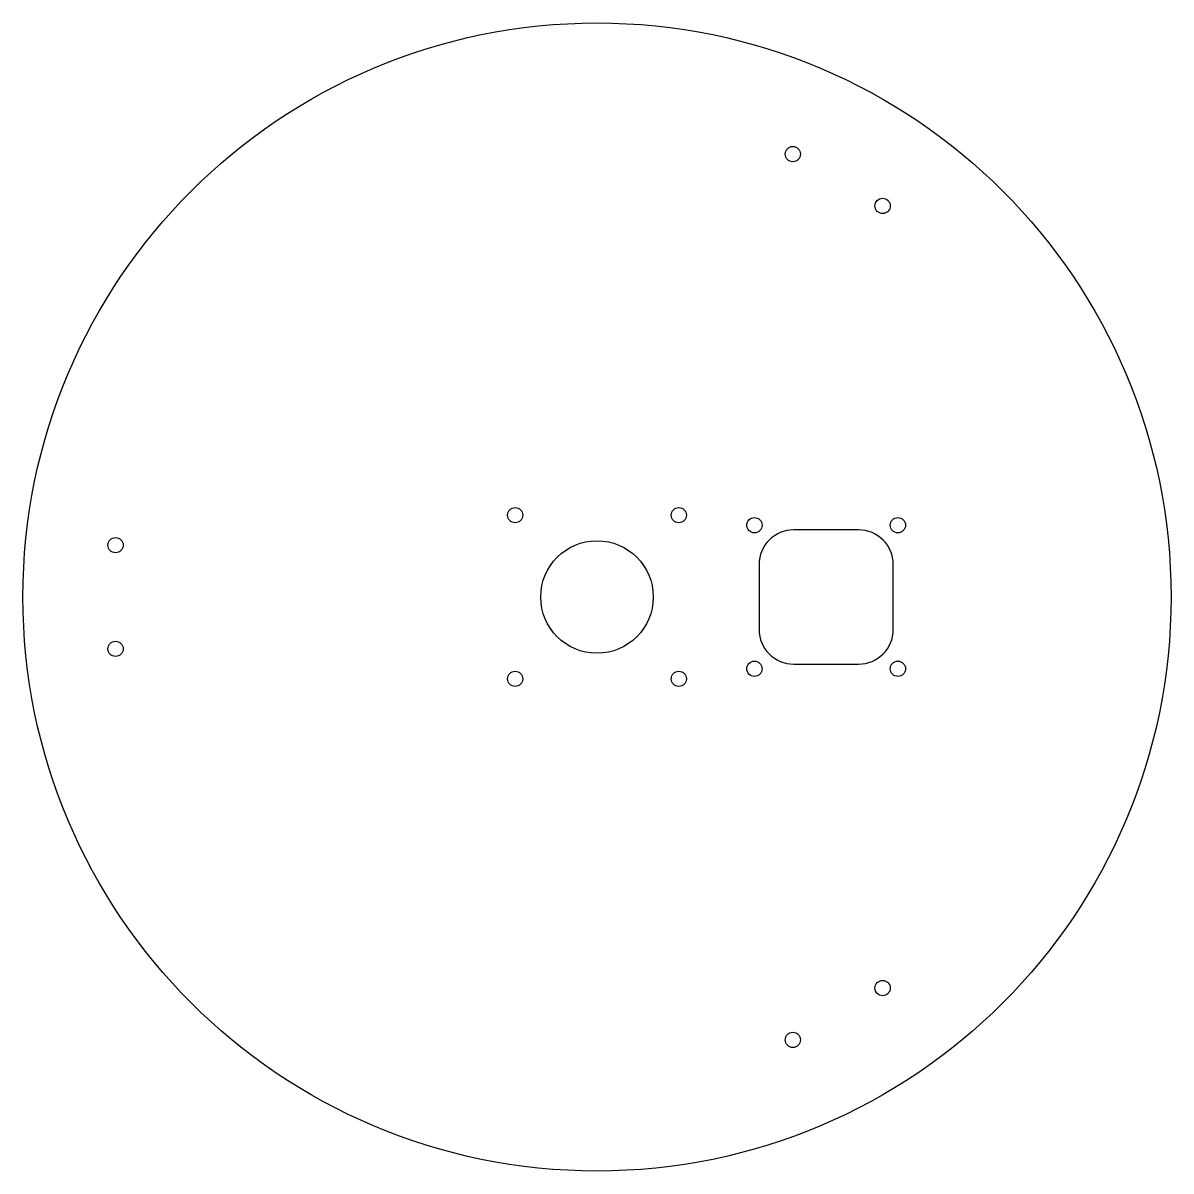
# Model space of a CAD drawing. Header units: millimetres. Extents: x -174 to 74, y -124 to 124.
import ezdxf

# ---------------------------------------------------------------- set-up
doc = ezdxf.new("R2010")
doc.units = ezdxf.units.MM

msp = doc.modelspace()

# ---------------------------------------------------------------- linework, layer by layer
at = {"color": 7, "linetype": 'Continuous', "lineweight": 25}
for p, q in [((7, 14.5), (-7, 14.5)), ((-14.5, 7), (-14.5, -7)), ((14.5, -7), (14.5, 7)), ((-7, -14.5), (7, -14.5))]:
    msp.add_line(p, q, dxfattribs=at)
for centre, radius in [((-49.5, 0), 124), ((-7.2, 95.67), 1.65), ((12.2, 84.47), 1.65), ((-67.18, 17.68), 1.65), ((-31.82, 17.68), 1.65), ((-15.5, 15.5), 1.65), ((15.5, 15.5), 1.65), ((-153.5, 11.2), 1.65), ((-49.5, 0), 12.15), ((-153.5, -11.2), 1.65), ((-15.5, -15.5), 1.65), ((15.5, -15.5), 1.65), ((-67.18, -17.68), 1.65), ((-31.82, -17.68), 1.65), ((12.2, -84.47), 1.65), ((-7.2, -95.67), 1.65)]:
    msp.add_circle(centre, radius, dxfattribs=at)
for centre, start, end in [((-7, 7), 90, 180), ((7, 7), 0, 90), ((-7, -7), 180, 270), ((7, -7), 270, 0)]:
    msp.add_arc(centre, 7.5, start, end, dxfattribs=at)

doc.saveas('drawing.dxf')
